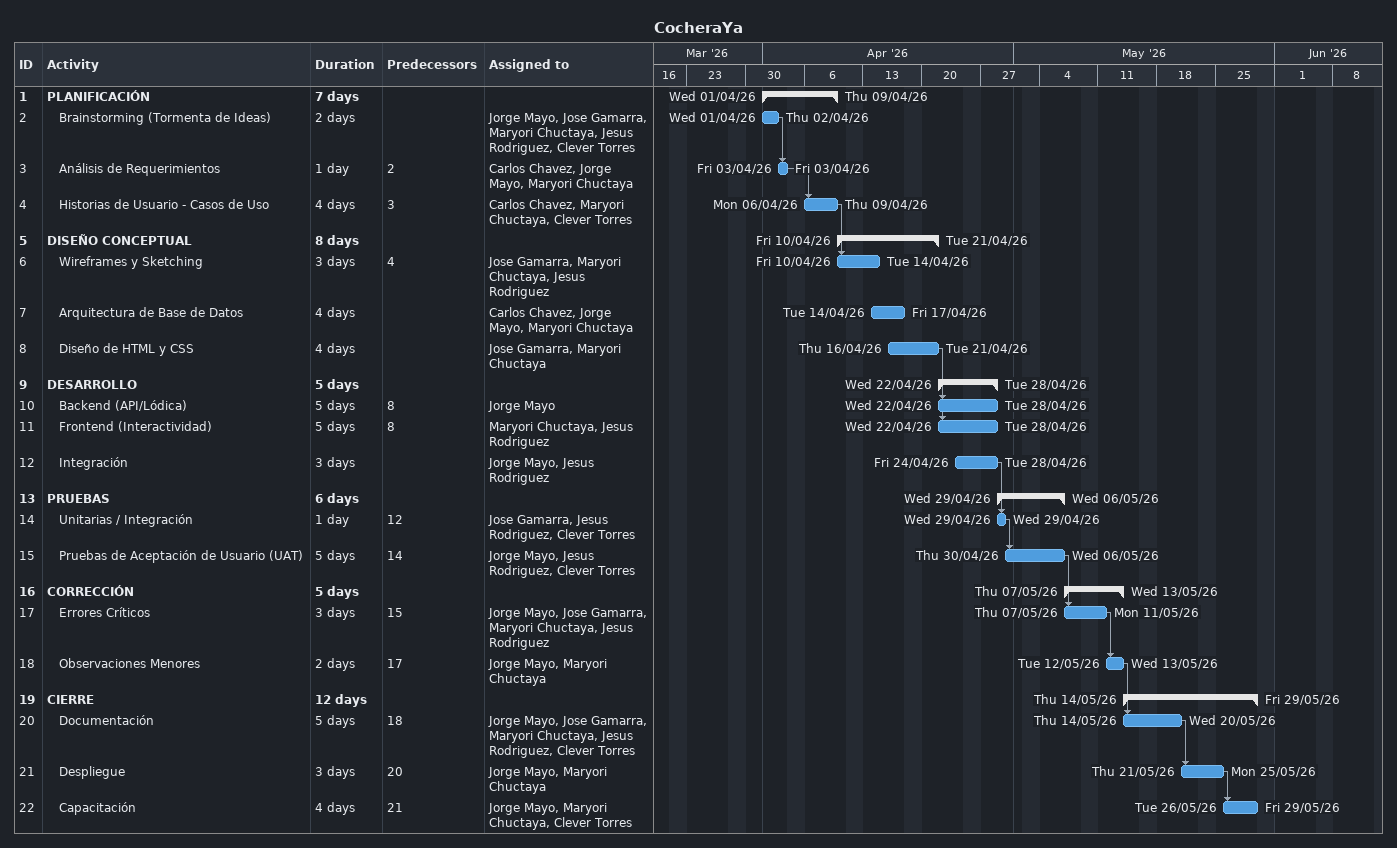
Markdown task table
CocheraYa

| ID | Level | Task | Duration | Start | Finish | Predecessors | Resources |
|---|---|---|---|---|---|---|---|
| 1 | 1 | **PLANIFICACIÓN** | 7d | 2026-04-01 | 2026-04-09 |  |  |
| 2 | 2 | Brainstorming (Tormenta de Ideas) | 2d | 2026-04-01 | 2026-04-02 |  | Jorge Mayo, Jose Gamarra, Maryori Chuctaya, Jesus Rodriguez, Clever Torres |
| 3 | 2 | Análisis de Requerimientos | 1d | 2026-04-03 | 2026-04-03 | 2 | Carlos Chavez, Jorge Mayo, Maryori Chuctaya |
| 4 | 2 | Historias de Usuario - Casos de Uso | 4d | 2026-04-06 | 2026-04-09 | 3 | Carlos Chavez, Maryori Chuctaya, Clever Torres |
| 5 | 1 | **DISEÑO CONCEPTUAL** | 8d | 2026-04-10 | 2026-04-21 |  |  |
| 6 | 2 | Wireframes y Sketching | 3d | 2026-04-10 | 2026-04-14 | 4 | Jose Gamarra, Maryori Chuctaya, Jesus Rodriguez |
| 7 | 2 | Arquitectura de Base de Datos | 4d | 2026-04-14 | 2026-04-17 |  | Carlos Chavez, Jorge Mayo, Maryori Chuctaya |
| 8 | 2 | Diseño de HTML y CSS | 4d | 2026-04-16 | 2026-04-21 |  | Jose Gamarra, Maryori Chuctaya |
| 9 | 1 | **DESARROLLO** | 5d | 2026-04-22 | 2026-04-28 |  |  |
| 10 | 2 | Backend (API/Lódica) | 5d | 2026-04-22 | 2026-04-28 | 8 | Jorge Mayo |
| 11 | 2 | Frontend (Interactividad) | 5d | 2026-04-22 | 2026-04-28 | 8 | Maryori Chuctaya, Jesus Rodriguez |
| 12 | 2 | Integración | 3d | 2026-04-24 | 2026-04-28 |  | Jorge Mayo, Jesus Rodriguez |
| 13 | 1 | **PRUEBAS** | 6d | 2026-04-29 | 2026-05-06 |  |  |
| 14 | 2 | Unitarias / Integración | 1d | 2026-04-29 | 2026-04-29 | 12 | Jose Gamarra, Jesus Rodriguez, Clever Torres |
| 15 | 2 | Pruebas de Aceptación de Usuario (UAT) | 5d | 2026-04-30 | 2026-05-06 | 14 | Jorge Mayo, Jesus Rodriguez, Clever Torres |
| 16 | 1 | **CORRECCIÓN** | 5d | 2026-05-07 | 2026-05-13 |  |  |
| 17 | 2 | Errores Críticos | 3d | 2026-05-07 | 2026-05-11 | 15 | Jorge Mayo, Jose Gamarra, Maryori Chuctaya, Jesus Rodriguez |
| 18 | 2 | Observaciones Menores | 2d | 2026-05-12 | 2026-05-13 | 17 | Jorge Mayo, Maryori Chuctaya |
| 19 | 1 | **CIERRE** | 12d | 2026-05-14 | 2026-05-29 |  |  |
| 20 | 2 | Documentación | 5d | 2026-05-14 | 2026-05-20 | 18 | Jorge Mayo, Jose Gamarra, Maryori Chuctaya, Jesus Rodriguez, Clever Torres |
| 21 | 2 | Despliegue | 3d | 2026-05-21 | 2026-05-25 | 20 | Jorge Mayo, Maryori Chuctaya |
| 22 | 2 | Capacitación | 4d | 2026-05-26 | 2026-05-29 | 21 | Jorge Mayo, Maryori Chuctaya, Clever Torres |
